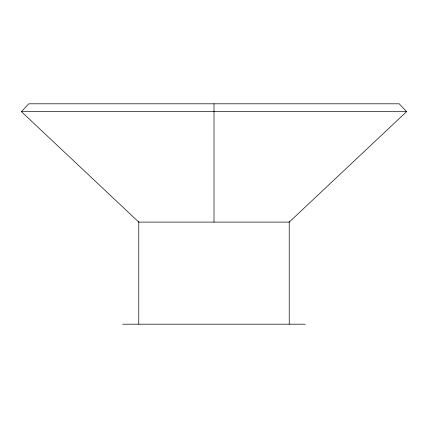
<?xml version="1.0" encoding="UTF-8"?>
<svg xmlns="http://www.w3.org/2000/svg" width="428" height="428" viewBox="0 0 428 428"><rect width="100%" height="100%" fill="white"/><g stroke="black" fill="none" stroke-linecap="round" stroke-linejoin="round"><path stroke-width="0.64" d="M21.4 111.633L28.767 103.806L399.233 103.806L406.6 111.633L289.221 222.105L138.779 222.105L21.4 111.633L406.6 111.633M122.659 324.194L305.341 324.194M289.221 221.404L289.221 324.194M214 103.806L214 222.105M138.779 221.404L138.779 324.194"/></g></svg>
